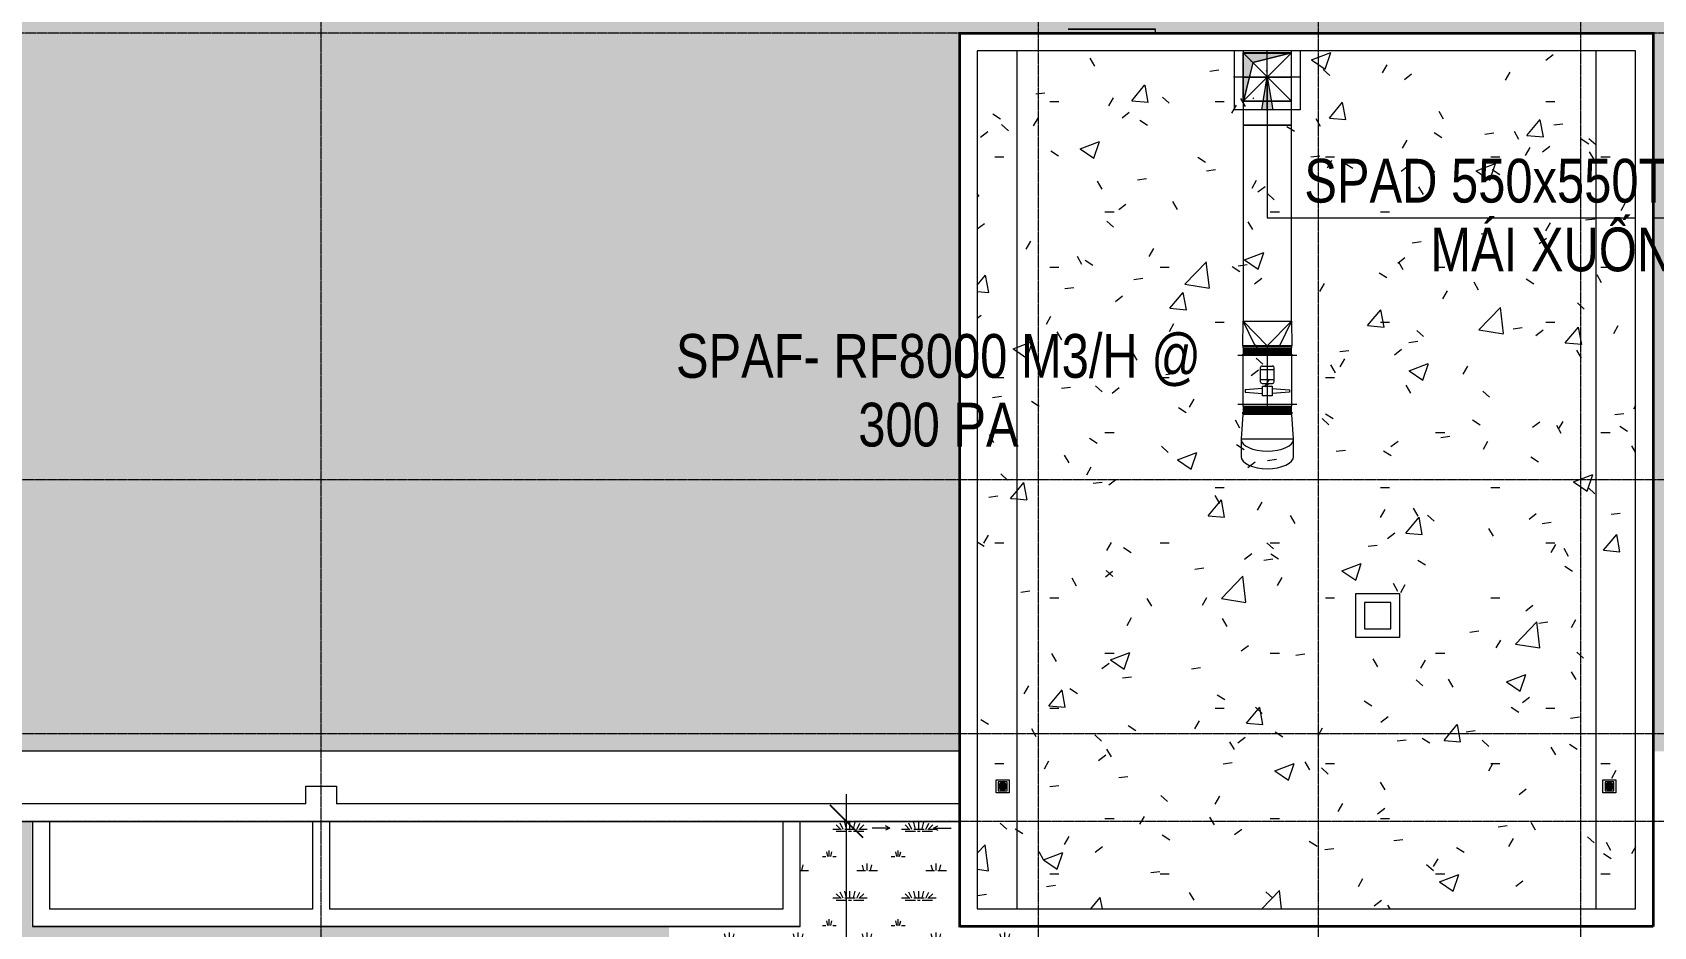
# Model space of a CAD drawing. Header units: millimetres. Extents: x 5117 to 246734, y -48177 to 129208.
# Drawn here: x 65853 to 84383, y 23335 to 33547 of the extents above; entities that cross this region are included whole.
import ezdxf

# ---------------------------------------------------------------- set-up
doc = ezdxf.new("R2010")
doc.units = ezdxf.units.MM
for name, pattern in [('Grid Line', [22.225, 12.7, -3.175, 3.175, -3.175]), ('IMPORT-CENTER', [2000, 1250, -250, 250, -250]), ('IMPORT-CENTER _3_', [10.16, 6.35, -1.27, 1.27, -1.27])]:
    doc.linetypes.add(name, pattern=pattern)
for name, color, linetype, lineweight in [('0-1', 7, 'Continuous', 5), ('A-ANNO-DIMS', 211, 'Continuous', 9), ('A-ANNO-DIMS-310', 211, 'Continuous', 9), ('A-CLNG-PATT', 13, 'Continuous', 9), ('A-DETL-WIDE', 214, 'Continuous', 35), ('A-FLOR', 192, 'Continuous', 9), ('A-FLOR-1', 7, 'Continuous', 9), ('A-FLOR-PATT', 8, 'Continuous', 9), ('A-FLOR-PATT-2', 9, 'Continuous', 9), ('A-GLAZ', 151, 'Continuous', 9), ('A-WALL', 113, 'Continuous', 9), ('G-IMPT', 8, 'Continuous', 9), ('G-IMPT-1', 8, 'IMPORT-CENTER _3_', 9), ('G-IMPT-3', 7, 'Continuous', 9), ('G-IMPT-4', 8, 'IMPORT-CENTER', 9), ('I-WALL', 2, 'Continuous', 9), ('M-EQPM', 50, 'Continuous', 9), ('S-BEAM-1', 7, 'Continuous', 9), ('S-COLS-1', 7, 'Continuous', 9), ('S-GRID-1', 1, 'Grid Line', 9)]:
    doc.layers.add(name, color=color, linetype=linetype, lineweight=lineweight)
doc.styles.add('Arial', font='arial_0.ttf', dxfattribs={"width": 0.8, "height": 500})
doc.styles.add('Arial_9', font='arial_0.ttf', dxfattribs={"width": 0.9, "height": 930})
doc.dimstyles.new('1_Dim_chi_tiet_khu_đất_2', dxfattribs={"dimscale": 304.8, "dimtxt": 948.841242, "dimasz": 1.220472, "dimexe": 1.01706, "dimexo": 0.0625, "dimgap": 0.101706, "dimtad": 1, "dimdec": 0, "dimrnd": 5, "dimzin": 0, "dimdsep": 46, "dimtxsty": 'Arial_9', "dimblk1": 'OBLIQUE', "dimblk2": 'OBLIQUE', "dimsah": 1, "dimcen": 0.09, "dimdle": 1.01706, "dimazin": 0, "dimtfac": 1, "dimtdec": 4, "dimtix": 1, "dimtmove": 0, "dimatfit": 3, "dimfxl": 3.051181, "dimfxlon": 1, "dimtvp": 1, "dimtolj": 1, "dimtzin": 0, "dimarcsym": 2})
pattern_1 = [(0, (0, 0), (2519.68, 629.92), [103.937, -1785.823, 103.937, -1785.823, -10078.72]), (0, (0, 0), (2519.68, 629.92), [-3779.52, 103.937, -3675.583, 103.937, -1785.823, -4409.44]), (0, (0, 0), (2519.68, 629.92), [-9448.8, 103.937, -1155.903, 103.937, -3045.663]), (120, (944.9, 314.96), (-1805.3667, 1867.147), [103.937, -1785.823, 103.937, -11864.543]), (120, (944.9, 314.96), (-1805.3667, 1867.147), [-1993.697, -1785.823, 103.937, -3675.583, -6299.2]), (120, (944.9, 314.96), (-1805.3667, 1867.147), [-7559.04, 103.937, -1785.823, 103.937, -4305.503]), (120, (944.9, 314.96), (-1805.3667, 1867.147), [-9552.737, -1155.903, 103.937, -3045.663]), (240, (1259.84, 1574.8), (-714.3133, -2497.067), [103.937, -1785.823, 103.937, -11864.543]), (240, (1259.84, 1574.8), (-714.3133, -2497.067), [-1993.697, -1785.823, 103.937, -3675.583, -6299.2]), (240, (1259.84, 1574.8), (-714.3133, -2497.067), [-7559.04, 103.937, -1785.823, 103.937, -4305.503]), (240, (1259.84, 1574.8), (-714.3133, -2497.067), [-9552.737, -1155.903, 103.937, -3045.663])]
pattern_2 = [(50, (0, 0), (2259.083, -197.644), [236.22, -2598.42]), (355, (0, 0), (-437.01, 2369.104), [188.976, -2078.736]), (100.451, (188.3, -16.5), (1822.088, 2171.446), [200.756, -2208.317]), (46.184, (0, 630), (3361.38, -521.33), [354.33, -3897.63]), (96.636, (280, 586.5), (2943.79, 3068.1), [301.134, -3312.475]), (351.184, (0, 630), (2943.82, 3068.07), [283.464, -3118.104]), (21, (315, 472.4), (1880.018, -1268.089), [236.22, -2598.42]), (326, (315, 472.4), (766.346, 2283.932), [188.976, -2078.736]), (71.451, (471.6, 366.8), (2646.372, 1015.824), [200.756, -2208.317]), (37.5, (0, 0), (38.299, 1048.482), [103.937, -1949.602, 103.937, -2006.295, -2086.61]), (37.5, (0, 0), (38.299, 1048.482), [-4163.77, 103.937, -1982.673]), (7.5, (0, 0), (828.564, 1242.239), [103.937, -1099.21, 103.937, -1902.358, -795.274]), (7.5, (0, 0), (828.564, 1242.239), [-3209.442, 103.937, -691.337]), (327.5, (-702.4, 0), (1681.327, -71.0387), [103.937, -683.463, 103.937, -2352.751, -3259.836]), (327.5, (-702.4, 0), (1681.327, -71.0387), [-3244.088, 103.937, -3155.9]), (317.5, (-1017.3, 0), (1836.803, 315.291), [103.937, -919.683, 103.937, -1527.556, -2314.956]), (317.5, (-1017.3, 0), (1836.803, 315.291), [-2655.113, 103.937, -2211.02])]
pattern_3 = [(0, (236.2, 15.75), (787.4, 787.4), [118.11, -23.622, 31.496, -23.622, -590.55]), (0, (236.2, 15.75), (787.4, 787.4), [-196.85, 118.11, -472.44]), (0, (196.85, 39.4), (787.4, 787.4), [78.74, -59.055, 118.11, -59.055, -472.44]), (0, (196.85, 39.4), (787.4, 787.4), [-314.96, 78.74, -393.7]), (0, (472.44, 354.3), (787.4, 787.4), [98.425, -39.37, 98.425, -551.18]), (0, (78.74, 511.8), (787.4, 787.4), [39.37, -78.74, 39.37, -629.92]), (90, (157.5, 511.8), (-787.4, 787.4), [70.866, -716.534]), (90, (393.7, 39.4), (-787.4, 787.4), [78.74, -708.66]), (90, (590.55, 354.3), (-787.4, 787.4), [78.74, -708.66]), (45, (496.06, 31.5), (0, 787.4), [78.74, -1034.812]), (135, (291.34, 31.5), (-787.4, 6e-14), [78.74, -1034.812]), (63.435, (472.44, 35.43), (-0.0007, 787.4), [78.74, -1681.94]), (75.964, (433.07, 39.37), (-0.00383, 787.3999), [78.74, -3167.793]), (75.964, (629.92, 354.33), (-0.00383, 787.3999), [62.992, -3183.541]), (75.964, (173.23, 511.81), (-0.00383, 787.3999), [55.118, -3191.415]), (104.036, (354.33, 39.37), (0.00383, 787.3999), [78.74, -3167.793]), (104.036, (551.18, 354.33), (0.00383, 787.3999), [62.992, -3183.541]), (104.036, (141.73, 511.81), (0.00383, 787.3999), [55.118, -3191.415]), (116.565, (314.96, 35.43), (0.0007, 787.4), [78.74, -1681.939])]

# ---------------------------------------------------------------- blocks, each defined once
blk = doc.blocks.new('NCV_TKTC_KET CAU_rvt-1-TKCS_MB TỔNG THỂ MÁI')
at = {"layer": 'A-FLOR-1'}
for p, q in [((76453, 25337), (44003, 25337)), ((44803, 24537), (76453, 24537)), ((61128, 24537), (65853, 24537)), ((65853, 24537), (65853, 23337)), ((74628, 23337), (74628, 24537)), ((74628, 24537), (76453, 24537)), ((65853, 23337), (74628, 23337))]:
    blk.add_line(p, q, dxfattribs=at)
at = {"layer": 'S-BEAM-1'}
for p, q in [((68978, 24737), (61128, 24737)), ((76453, 24737), (69328, 24737)), ((61128, 24537), (68978, 24537)), ((65853, 24537), (65853, 23535)), ((66053, 23535), (66053, 24537)), ((69253, 24535), (69053, 24535)), ((69053, 24535), (69053, 23535)), ((69253, 23535), (69253, 24535)), ((69328, 24537), (76453, 24537)), ((74428, 24537), (74428, 23535)), ((74628, 23335), (74628, 24537)), ((65853, 23535), (65853, 23335)), ((69053, 23535), (66053, 23535)), ((74428, 23535), (69253, 23535)), ((65853, 23335), (69053, 23335)), ((69053, 23335), (69253, 23335)), ((69253, 23335), (74428, 23335)), ((74428, 23335), (74628, 23335))]:
    blk.add_line(p, q, dxfattribs=at)
at = {"layer": 'S-COLS-1'}
for p, q in [((68978, 24937), (69328, 24937)), ((68978, 24737), (68978, 24937)), ((69328, 24937), (69328, 24737)), ((69328, 24537), (68978, 24537)), ((68978, 24537), (68978, 24537)), ((69328, 24537), (69328, 24537))]:
    blk.add_line(p, q, dxfattribs=at)
blk = doc.blocks.new('1_FAMILY RVT - W01-WxH 1400x1400xmm-389822-TKCS_MB TỔNG THỂ MÁI')
at = {"layer": 'A-GLAZ'}
for q in [(299.2, 197.79), (299.2, 146.99), (451.6, 172.39)]:
    blk.add_line((248.4, 172.39), q, dxfattribs=at)
blk = doc.blocks.new('THU NUOC - THU NUOC-1275255-TKCS_MB TỔNG THỂ MÁI')
at = {"layer": 'M-EQPM'}
for p, q in [((-66, -71), (-66, 79)), ((-66, 79), (84, 79)), ((59, 54), (-41, 54)), ((-41, 54), (-41, -46)), ((-23, 20), (41, 20)), ((41, 14), (-23, 14)), ((-23, 7), (1, 7)), ((1, 1), (-23, 1)), ((-11, 32), (28, 32)), ((28, 26), (-11, 26)), ((-1, 44), (19, 44)), ((19, 38), (-1, 38)), ((1, 7), (1, 1)), ((17, 1), (17, 7)), ((17, 7), (41, 7)), ((41, 1), (17, 1)), ((59, -46), (59, 54)), ((84, 79), (84, -71)), ((84, -71), (-66, -71)), ((-41, -46), (59, -46)), ((-23, -5), (41, -5)), ((41, -11), (-23, -11)), ((-11, -17), (28, -17)), ((28, -23), (-11, -23)), ((-1, -30), (19, -30)), ((19, -36), (-1, -36))]:
    blk.add_line(p, q, dxfattribs=at)
for centre, radius, start, end in [((9, 4), 45, 0, 180), ((9, 4), 45, 360, 180), ((9, 4), 45, 180, 0), ((9, 4), 45, 180, 360), ((-23, 17), 3, 90, 270), ((-23, 4), 3, 90, 270), ((-11, 29), 3, 90, 270), ((-1, 41), 3, 90, 270), ((19, 41), 3, 270, 90), ((28, 29), 3, 270, 90), ((41, 17), 3, 270, 90), ((41, 4), 3, 270, 90), ((-23, -8), 3, 90, 270), ((-11, -20), 3, 90, 270), ((-1, -33), 3, 90, 270), ((19, -33), 3, 270, 90), ((28, -20), 3, 270, 90), ((41, -8), 3, 270, 90)]:
    blk.add_arc(centre, radius, start, end, dxfattribs=at)
blk = doc.blocks.new('TKTC_XREF_260130_MB TUM MAI - TKTC_XREF_260130_MB TUM MAI_dwg_$H550x550-4167683-TKCS_MB TỔNG THỂ MÁI')
at = {"layer": 'G-IMPT'}
blk.add_hatch(color=256, dxfattribs=at).paths.add_polyline_path([(-275, -273), (-275, -273), (-273, 275), (275, 275), (-165, 165), (-274, -273)])
for p, q in [((275, 275), (-275, 275)), ((-275, -273), (-273, 275)), ((-273, 275), (275, 275)), ((275, 275), (-165, 165)), ((-165, 165), (-274, -273)), ((-275, -273), (-275, -273)), ((-274, -273), (-275, -273))]:
    blk.add_line(p, q, dxfattribs=at)
at = {"layer": 'G-IMPT-1'}
for p, q in [((0, -273), (0, 277)), ((-275, 0), (275, 0))]:
    blk.add_line(p, q, dxfattribs=at)
blk = doc.blocks.new('TKTC_XREF_260130_MB TUM MAI - TKTC_XREF_260130_MB TUM MAI_dwg_A$Ced4233ca-4167688-TKCS_MB TỔNG THỂ MÁI')
blk.add_blockref('TKTC_XREF_260130_MB TUM MAI - TKTC_XREF_260130_MB TUM MAI_dwg_$H550x550-4167683-TKCS_MB TỔNG THỂ MÁI', (-47285, 15803))
blk = doc.blocks.new('TKTC_XREF_260130_MB TUM MAI - TKTC_XREF_260130_MB TUM MAI_dwg-4167669-TKCS_MB TỔNG THỂ MÁI')
at = {"layer": 'G-IMPT', "flags": 128}
blk.add_lwpolyline([(-158349, -836633), (-153699, -836633), (-153699, -837832), (-150224, -837832), (-150224, -836632), (-145499, -836632), (-145499, -837832), (-142024, -837832), (-142024, -836632), (-137299, -836632), (-137299, -837832), (-128524, -837832), (-128524, -836633), (-126699, -836633)], dxfattribs=at)
blk.add_blockref('TKTC_XREF_260130_MB TUM MAI - TKTC_XREF_260130_MB TUM MAI_dwg_A$Ced4233ca-4167688-TKCS_MB TỔNG THỂ MÁI', (-75899, -843934))
blk = doc.blocks.new('TKTC_XREF_260130_MB TUM MAI - TKTC_XREF_251221_MB TUM MAI-2041484-TKCS_MB TỔNG THỂ MÁI')
blk.add_blockref('TKTC_XREF_260130_MB TUM MAI - TKTC_XREF_260130_MB TUM MAI_dwg-4167669-TKCS_MB TỔNG THỂ MÁI', (169499, 843934))
blk = doc.blocks.new('1_FAMILY RVT - W01-WxH 1400x1400xmm-411185-TKCS_MB TỔNG THỂ MÁI')
at = {"layer": 'A-GLAZ'}
for q in [(299.2, -146.99), (299.2, -197.79), (451.6, -172.39)]:
    blk.add_line((248.4, -172.39), q, dxfattribs=at)
blk = doc.blocks.new('TKTC_QUAT HUT KHOI_260130 - TKTC_QUAT HUT KHOI_260130_dwg-4168555-TKCS_MB TỔNG THỂ MÁI')
at = {"layer": 'G-IMPT', "flags": 128}
for points in [[(78690, 33550), (78690, 33589), (77690, 33589), (78690, 33589)], [(65852, 24541), (65852, 23341), (74627, 23341), (74627, 24540), (76452, 24540)]]:
    blk.add_lwpolyline(points, dxfattribs=at)
blk = doc.blocks.new('TKTC_QUAT HUT KHOI_260130 - TKTC_QUAT HUT KHOI_260130-2046036-TKCS_MB TỔNG THỂ MÁI')
blk.add_blockref('TKTC_QUAT HUT KHOI_260130 - TKTC_QUAT HUT KHOI_260130_dwg-4168555-TKCS_MB TỔNG THỂ MÁI', (-33652, -17239))
blk = doc.blocks.new('TKTC_BON NUOC MAI_260130 - TKTC_BON NUOC MAI_260130_dwg-3426650-TKCS_MB TỔNG THỂ MÁI')
at = {"layer": 'G-IMPT', "flags": 128}
blk.add_lwpolyline([(-137299, -836634), (-137299, -837832), (-128524, -837832), (-128524, -836634)], dxfattribs=at)
blk = doc.blocks.new('TKTC_BON NUOC MAI_260130 - TKTC_BON NUOC MAI_260130-2047084-TKCS_MB TỔNG THỂ MÁI')
blk.add_blockref('TKTC_BON NUOC MAI_260130 - TKTC_BON NUOC MAI_260130_dwg-3426650-TKCS_MB TỔNG THỂ MÁI', (169499, 843934))
blk = doc.blocks.new('TKTC_QUAT HUT KHOI MAI_251221 - TKTC_QUAT HUT KHOI MAI_260130_dwg_$H550x550-3978452-TKCS_MB TỔNG THỂ MÁI')
at = {"layer": 'G-IMPT'}
blk.add_hatch(color=256, dxfattribs=at).paths.add_polyline_path([(-275, -275), (-275, 275), (275, 275), (-165, 165)])
for p, q in [((-275, -275), (-275, 275)), ((-275, 275), (275, 275)), ((275, 275), (-165, 165)), ((-165, 165), (-275, -275))]:
    blk.add_line(p, q, dxfattribs=at)
at = {"layer": 'G-IMPT', "flags": 128}
blk.add_lwpolyline([(-275, -275), (275, -275), (275, 275), (-275, 275)], close=True, dxfattribs=at)
at = {"layer": 'G-IMPT-4'}
for p, q in [((0, -385), (0, 298)), ((-385, 0), (385, 0))]:
    blk.add_line(p, q, dxfattribs=at)
blk = doc.blocks.new('TKTC_QUAT HUT KHOI MAI_251221 - TKTC_QUAT HUT KHOI MAI_260130_dwg_A$C93a11253-flat-1-3978453-TKCS_MB TỔNG THỂ MÁI')
at = {"layer": 'G-IMPT'}
for p, q in [((0, -694), (0, 706)), ((-600, 506), (600, 506)), ((500, 637), (-500, 637)), ((500, 612), (-500, 612)), ((500, 587), (-500, 587)), ((500, 562), (-500, 562)), ((-500, 506), (-500, -494)), ((500, -494), (500, 506)), ((-142, 37), (-142, -244)), ((-142, 0), (142, 0)), ((105, 75), (-105, 75)), ((-16, 104), (-16, 75)), ((16, 104), (16, 75)), ((142, 37), (142, -244)), ((-142, -206), (142, -206)), ((105, -281), (-105, -281)), ((-600, -494), (600, -494)), ((500, -551), (-500, -551)), ((500, -576), (-500, -576)), ((500, -601), (-500, -601)), ((500, -626), (-500, -626))]:
    blk.add_line(p, q, dxfattribs=at)
at = {"layer": 'G-IMPT', "flags": 128}
for points in [[(-500, 662), (-500, 693), (500, 693), (500, 662)], [(-500, 537), (-500, 506), (500, 506), (500, 537)], [(-100, 328), (100, 328), (100, 128), (-100, 128)], [(-500, -526), (-500, -494), (500, -494), (500, -526)], [(-500, -651), (-500, -682), (500, -682), (500, -651)]]:
    blk.add_lwpolyline(points, close=True, dxfattribs=at)
for points in [[(-100, 178), (-450, 203), (-450, 253), (-100, 278)], [(100, 178), (450, 203), (450, 253), (100, 278)]]:
    blk.add_lwpolyline(points, dxfattribs=at)
at = {"layer": 'G-IMPT'}
for centre, start, end in [((-105, 37), 90, 180), ((105, 37), 360, 90), ((-105, -244), 180, 270), ((105, -244), 270, 0)]:
    blk.add_arc(centre, 37.5, start, end, dxfattribs=at)
blk = doc.blocks.new('TKTC_QUAT HUT KHOI MAI_251221 - TKTC_QUAT HUT KHOI MAI_260130_dwg-3978451-TKCS_MB TỔNG THỂ MÁI')
at = {"layer": 'G-IMPT'}
blk.add_hatch(color=256, dxfattribs=at).paths.add_polyline_path([(79989, -77335), (80051, -76960), (80114, -77335)])
for p, q in [((79989, -77335), (80051, -76960)), ((80051, -76960), (80114, -77335)), ((80114, -77335), (79989, -77335)), ((84471, -78568), (85113, -78568)), ((80351, -81294), (80351, -81094))]:
    blk.add_line(p, q, dxfattribs=at)
at = {"layer": 'G-IMPT', "flags": 128}
for points in [[(79776, -77510), (79776, -79750), (80326, -79750), (80326, -77510), (80326, -76685), (79776, -76685), (79776, -77510), (80326, -77510)], [(79776, -79750), (80326, -79750), (80331, -80030), (79771, -80030)]]:
    blk.add_lwpolyline(points, close=True, dxfattribs=at)
for points in [[(80051, -76960), (80051, -78568), (84261, -78568)], [(79751, -81094), (80351, -81094), (80331, -80814), (79771, -80814), (79751, -81094), (79751, -81294)]]:
    blk.add_lwpolyline(points, dxfattribs=at)
at = {"layer": 'G-IMPT'}
for centre in [(80051, -81094), (80051, -81294)]:
    blk.add_ellipse(centre, major_axis=(300, 0), ratio=0.4696, start_param=3.141593, end_param=6.283185, dxfattribs=at)
at = {"layer": 'M-EQPM', "flags": 128}
for points in [[(80326, -76685), (79776, -77235), (80326, -77235), (79776, -76685)], [(79911, -80030), (79776, -79750), (80051, -80030), (80326, -79750), (80191, -80030)]]:
    blk.add_lwpolyline(points, dxfattribs=at)
blk.add_blockref('TKTC_QUAT HUT KHOI MAI_251221 - TKTC_QUAT HUT KHOI MAI_260130_dwg_$H550x550-3978452-TKCS_MB TỔNG THỂ MÁI', (80051, -76960))
at = {"xscale": 0.5599999999999999, "yscale": 0.5599999999999999, "zscale": 0.5599999999999999, "rotation": 179.9999757462156}
blk.add_blockref('TKTC_QUAT HUT KHOI MAI_251221 - TKTC_QUAT HUT KHOI MAI_260130_dwg_A$C93a11253-flat-1-3978453-TKCS_MB TỔNG THỂ MÁI', (80051, -80419), dxfattribs=at)
at = {"layer": 'G-IMPT-3', "char_height": 500, "line_spacing_factor": 0.941778, "style": 'Arial'}
for s, insert, width, attachment_point in [('SPAD 550x550T\\fArial|b0|i0|c254|p34|;\\W.8;Ừ MÁI XUỐNG', (85113, -77895), 4933.93, 3), ('SPAF- RF8000 M3/H @ 300 PA', (76292, -79896), 6390.85, 2)]:
    blk.add_mtext(s, dxfattribs=dict(at, insert=insert, width=width, attachment_point=attachment_point))
blk = doc.blocks.new('TKTC_QUAT HUT KHOI MAI_251221 - TKTC_QUAT HUT KHOI MAI_251221-2049032-TKCS_MB TỔNG THỂ MÁI')
blk.add_blockref('TKTC_QUAT HUT KHOI MAI_251221 - TKTC_QUAT HUT KHOI MAI_260130_dwg-3978451-TKCS_MB TỔNG THỂ MÁI', (-79776, 76685))
blk = doc.blocks.new('DIMBLOCK51-TKCS_MB TỔNG THỂ MÁI')
at = {"layer": 'A-ANNO-DIMS-310'}
for p, q in [((75157, 7578), (75157, 24847)), ((74227, 24537), (75467, 24537)), ((75157, 24537), (74227, 24537)), ((74227, 7888), (75467, 7888)), ((75157, 7888), (74227, 7888))]:
    blk.add_line(p, q, dxfattribs=at)
at = {"layer": 'A-ANNO-DIMS-310', "lineweight": 25}
for p, q in [((75157, 24537), (74971, 24723)), ((75157, 24537), (75343, 24351)), ((75157, 7888), (74971, 8074)), ((75157, 7888), (75343, 7702))]:
    blk.add_line(p, q, dxfattribs=at)
at = {"layer": 'A-ANNO-DIMS-310', "color": 0, "insert": (73918, 14607), "char_height": 930, "width": 3853.76, "attachment_point": 1, "rotation": 90, "line_spacing_factor": 0.941778, "style": 'Arial_9'}
blk.add_mtext('16650', dxfattribs=at)
blk = doc.blocks.new('_Oblique')
at = {"color": 0, "linetype": 'ByBlock', "lineweight": -2}
blk.add_line((-0.5, -0.5), (0.5, 0.5), dxfattribs=at)

msp = doc.modelspace()

# ---------------------------------------------------------------- hatches: boundary and pattern name
at = {"layer": 'A-CLNG-PATT'}
h = msp.add_hatch(dxfattribs=at)
h.set_pattern_fill('FP_8', color=256, style=0, pattern_type=2)
h.set_pattern_definition([(37.5, (0, 0), (-25.1975, 770.728), [10.394, -597.605, 10.394, -669.605, -649.999]), (37.5, (0, 0), (-25.1975, 770.728), [-1287.997, 10.394, -639.605]), (7.5, (0, 0), (707.909, 1128.856), [10.394, -317.606, 10.394, -537.605, -210]), (7.5, (0, 0), (707.909, 1128.856), [-875.998, 10.394, -199.606]), (327.5, (-492, 0), (1245.6545, 2.264), [10.394, -189.606, 10.394, -709.605, -939.998]), (327.5, (-492, 0), (1245.6545, 2.264), [-919.998, 10.394, -929.604]), (317.5, (-492, 0), (1202.449, 351.07), [10.394, -89.606, 10.394, -461.605, -539.999]), (317.5, (-492, 0), (1202.449, 351.07), [-571.999, 10.394, -529.605])])
h.paths.add_polyline_path([(79692.5, 32763.8), (80242.5, 32763.8), (80242.5, 33313.8), (79692.5, 33313.8), (79692.5, 33310.1)])
at = {"layer": 'A-FLOR-PATT'}
h = msp.add_hatch(dxfattribs=at)
h.set_pattern_fill('FP_14', color=256, style=0, pattern_type=2)
h.set_pattern_definition(pattern_3)
h.paths.add_polyline_path([(61127.6, 20988.2), (73127.6, 20988.2), (73127.6, 23335.3), (65842.6, 23337.4), (65842.6, 24536.9), (61127.6, 24535.3), (61127.6, 23335.3), (57652.6, 23337.4), (57650.9, 24536.9), (52952.6, 24535.3), (52952.6, 23335.3), (49452.6, 23337.4), (49452.6, 24536.9), (44802.6, 24536.9), (44802.6, 20988.2), (60927.6, 20988.2)])
h = msp.add_hatch(dxfattribs=at)
h.set_pattern_fill('FP_14', color=256, style=0, pattern_type=2)
h.set_pattern_definition(pattern_3)
h.paths.add_polyline_path([(73227.6, 20988.2), (77452.6, 20988.2), (77452.6, 23236.9), (77102.6, 23236.9), (77102.6, 23327.4), (76442.6, 23327.4), (76442.6, 23337.4), (76452.6, 23337.4), (76452.6, 24536.9), (74627.6, 24536.9), (74626.3, 23335.3), (73227.6, 23335.3)])
at = {"layer": 'A-FLOR-PATT-2'}
h = msp.add_hatch(dxfattribs=at)
h.set_pattern_fill('FP_1', color=256, style=0, pattern_type=2)
h.set_pattern_definition(pattern_1)
h.paths.add_polyline_path([(116902.6, 18036.9), (126450.6, 18036.9), (126450.6, 33076.9), (119902.6, 33076.9), (119902.6, 37786.9), (126450.6, 37786.9), (126450.6, 77435.3), (119062.6, 77435.3), (119062.6, 70736.9), (114152.6, 70736.9), (114152.6, 77435.3), (106750.6, 77435.3), (106750.6, 70561.9), (108250.6, 70561.9), (108250.6, 54161.9), (112852.7, 54161.9), (112852.7, 53461.9), (112952.6, 53461.9), (112952.6, 52471.9), (116462.6, 52471.9), (116462.6, 44727), (112852.6, 44727), (112852.6, 43735.3), (48052.7, 43735.3), (48052.7, 44727), (44442.6, 44727), (44442.6, 52471.9), (47952.6, 52471.9), (47952.6, 53461.9), (48052.7, 53461.9), (48052.7, 54161.9), (52652.6, 54161.9), (52652.6, 70561.9), (54152.6, 70561.9), (54152.6, 77436.9), (46762.4, 77436.9), (46762.4, 70736.9), (41852.6, 70736.9), (41852.6, 77435.3), (34450.6, 77435.3), (34450.6, 37786.9), (41002.6, 37786.9), (41002.6, 37796.9), (41012.6, 37796.9), (41012.6, 33076.9), (41002.6, 33076.9), (41002.6, 33086.9), (34450.6, 33086.9), (34450.6, 18037.4), (44002.6, 18037.4), (44002.6, 25337.4), (76452.6, 25337.4), (76452.6, 33536.9), (76442.6, 33537.2), (76442.6, 33546.9), (84387.6, 33546.9), (84387.6, 25337.4), (116902.6, 25337.4), (116902.6, 18342.4)])
h.paths.add_polyline_path([(116252.6, 52961.9), (115852.6, 52961.9), (115852.6, 53461.9), (116352.6, 53461.9), (116352.6, 52961.9), (116252.6, 52961.9)])
h.paths.add_polyline_path([(44652.5, 52961.9), (44552.5, 52961.9), (44552.5, 53461.9), (45052.6, 53461.9), (45052.6, 52961.9), (44652.6, 52961.9)])
h.paths.add_polyline_path([(116252.6, 53061.9), (116252.6, 53061.9), (116252.6, 53361.9)])
h.paths.add_polyline_path([(44652.5, 53061.9), (44652.6, 53062), (44652.5, 53361.3)])
h = msp.add_hatch(dxfattribs=at)
h.set_pattern_fill('FP_2', color=256, style=0, pattern_type=2)
h.set_pattern_definition(pattern_2)
h.paths.add_polyline_path([(116902.6, 18036.9), (126450.6, 18036.9), (126450.6, 33076.9), (119902.6, 33076.9), (119902.6, 37786.9), (126450.6, 37786.9), (126450.6, 77435.3), (119062.6, 77435.3), (119062.6, 70736.9), (114152.6, 70736.9), (114152.6, 77435.3), (106750.6, 77435.3), (106750.6, 70561.9), (108250.6, 70561.9), (108250.6, 54161.9), (112852.7, 54161.9), (112852.7, 53461.9), (112952.6, 53461.9), (112952.6, 52471.9), (116462.6, 52471.9), (116462.6, 44727), (112852.6, 44727), (112852.6, 43735.3), (48052.7, 43735.3), (48052.7, 44727), (44442.6, 44727), (44442.6, 52471.9), (47952.6, 52471.9), (47952.6, 53461.9), (48052.7, 53461.9), (48052.7, 54161.9), (52652.6, 54161.9), (52652.6, 70561.9), (54152.6, 70561.9), (54152.6, 77436.9), (46762.4, 77436.9), (46762.4, 70736.9), (41852.6, 70736.9), (41852.6, 77435.3), (34450.6, 77435.3), (34450.6, 37786.9), (41002.6, 37786.9), (41002.6, 37796.9), (41012.6, 37796.9), (41012.6, 33076.9), (41002.6, 33076.9), (41002.6, 33086.9), (34450.6, 33086.9), (34450.6, 18037.4), (44002.6, 18037.4), (44002.6, 25337.4), (76452.6, 25337.4), (76452.6, 33536.9), (76442.6, 33537.2), (76442.6, 33546.9), (84387.6, 33546.9), (84387.6, 25337.4), (116902.6, 25337.4), (116902.6, 18342.4)])
h.paths.add_polyline_path([(116252.6, 52961.9), (115852.6, 52961.9), (115852.6, 53461.9), (116352.6, 53461.9), (116352.6, 52961.9), (116252.6, 52961.9)])
h.paths.add_polyline_path([(44652.5, 52961.9), (44552.5, 52961.9), (44552.5, 53461.9), (45052.6, 53461.9), (45052.6, 52961.9), (44652.6, 52961.9)])
h.paths.add_polyline_path([(116252.6, 53061.9), (116252.6, 53061.9), (116252.6, 53361.9)])
h.paths.add_polyline_path([(44652.5, 53061.9), (44652.6, 53062), (44652.5, 53361.3)])
h = msp.add_hatch(dxfattribs=at)
h.set_pattern_fill('FP_1', color=256, style=0, pattern_type=2)
h.set_pattern_definition(pattern_1)
h.paths.add_polyline_path([(77102.6, 23537.4), (77102.6, 33336.9), (76652.6, 33336.9), (76652.6, 23537.4)])
h.paths.add_polyline_path([(83727.6, 23537.4), (84177.6, 23537.4), (84177.6, 33336.9), (83727.6, 33336.9), (83727.6, 23885.7)])
h.paths.add_polyline_path([(76992.6, 24886.9), (76892.6, 24886.9), (76892.6, 24986.9), (76992.6, 24986.9), (76992.6, 24891.9)])
h.paths.add_polyline_path([(83827.6, 24886.9), (83827.6, 24986.9), (83927.6, 24986.9), (83927.6, 24886.9), (83832.6, 24886.9)])
h.paths.add_polyline_path([(76942.6, 24891.9), (76965.1, 24898), (76965.3, 24909), (76965.3, 24912.3), (76965.1, 24916.7), (76955.3, 24915.3), (76919.8, 24916.8), (76917.7, 24914.4), (76919.8, 24912.3), (76921.3, 24909.3), (76921.3, 24897.5), (76932.8, 24893.2)])
h.paths.add_polyline_path([(76942.6, 24891.9), (76932.8, 24896.9), (76945.6, 24893.5)])
h.paths.add_polyline_path([(83877.6, 24891.9), (83900.1, 24898), (83900.3, 24909), (83900.3, 24912.3), (83900.1, 24916.7), (83890.3, 24915.3), (83854.8, 24916.8), (83852.7, 24914.4), (83854.8, 24912.3), (83856.3, 24909.3), (83856.3, 24897.5), (83867.8, 24893.2)])
h.paths.add_polyline_path([(83877.6, 24891.9), (83867.8, 24896.9), (83880.6, 24893.5)])
h.paths.add_polyline_path([(83857.8, 24909.3), (83864.9, 24900.7), (83855.1, 24898), (83856.3, 24903.1)])
h.paths.add_polyline_path([(83897.3, 24909.3), (83881.4, 24902.9), (83864.9, 24904.7), (83857.8, 24909.3), (83890.3, 24909.3)])
h.paths.add_polyline_path([(83900.1, 24898), (83892.1, 24902.9), (83897.3, 24909.3), (83898.9, 24902.9)])
h.paths.add_polyline_path([(76922.8, 24909.3), (76929.9, 24900.7), (76920.1, 24898), (76921.3, 24903.1)])
h.paths.add_polyline_path([(76962.3, 24909.3), (76946.4, 24902.9), (76929.9, 24904.7), (76922.8, 24909.3), (76955.3, 24909.3)])
h.paths.add_polyline_path([(76965.1, 24898), (76957.1, 24902.9), (76962.3, 24909.3), (76963.9, 24902.9)])
h.paths.add_polyline_path([(83877.6, 24981.9), (83887.4, 24977), (83874.5, 24980.4)])
h.paths.add_polyline_path([(83909.7, 24952.2), (83900.3, 24961.6), (83898.9, 24964.6), (83898.8, 24976.4), (83877.6, 24981.9), (83855.1, 24975.9), (83854.8, 24964.9), (83854.8, 24961.6), (83855.1, 24957.2), (83864.9, 24958.6), (83900.3, 24957.1), (83909.4, 24952.3)])
h.paths.add_polyline_path([(83916.5, 24914.4), (83912.3, 24923.2), (83921, 24925.3), (83912.3, 24935.2), (83912.8, 24938.8), (83921, 24948.6), (83913, 24952.2), (83909.4, 24952.2), (83842.9, 24954.9), (83842.4, 24950.5), (83834.1, 24948.6), (83842.9, 24938.2), (83842.3, 24934.6), (83834.1, 24925.3), (83842.2, 24921.7), (83845.7, 24921.7), (83912.3, 24918.9)])
h.paths.add_polyline_path([(76942.6, 24981.9), (76952.4, 24977), (76939.5, 24980.4)])
h.paths.add_polyline_path([(76974.7, 24952.2), (76965.3, 24961.6), (76963.9, 24964.6), (76963.8, 24976.4), (76942.6, 24981.9), (76920.1, 24975.9), (76919.8, 24964.9), (76919.8, 24961.6), (76920.1, 24957.2), (76929.9, 24958.6), (76965.3, 24957.1), (76974.4, 24952.3)])
h.paths.add_polyline_path([(76981.5, 24914.4), (76977.3, 24923.2), (76986, 24925.3), (76977.3, 24935.2), (76977.8, 24938.8), (76986, 24948.6), (76978, 24952.2), (76974.4, 24952.2), (76907.9, 24954.9), (76907.4, 24950.5), (76899.1, 24948.6), (76907.9, 24938.2), (76907.3, 24934.6), (76899.1, 24925.3), (76907.2, 24921.7), (76910.7, 24921.7), (76977.3, 24918.9)])
h.paths.add_polyline_path([(76986, 24925.3), (76976.8, 24927.7), (76977.7, 24933.7), (76981.5, 24929.8)])
h.paths.add_polyline_path([(83834.1, 24925.3), (83843.4, 24933.7), (83842.9, 24926.8), (83838.6, 24926)])
h.paths.add_polyline_path([(76899.1, 24925.3), (76908.4, 24933.7), (76907.9, 24926.8), (76903.6, 24926)])
h.paths.add_polyline_path([(83921, 24925.3), (83911.8, 24927.7), (83912.7, 24933.7), (83916.5, 24929.8)])
h.paths.add_polyline_path([(76920.1, 24927.7), (76910.5, 24927.7), (76910.7, 24933.7), (76934.6, 24933.7), (76934.6, 24939.7), (76910.5, 24939.7), (76910.7, 24946.2), (76974.7, 24946.2), (76974.4, 24939.7), (76950.6, 24939.7), (76950.6, 24933.7), (76974.7, 24933.7), (76974.4, 24927.7), (76930.9, 24927.7)])
h.paths.add_polyline_path([(83897.3, 24927.7), (83845.5, 24927.7), (83845.7, 24933.7), (83869.6, 24933.7), (83869.6, 24939.7), (83845.5, 24939.7), (83845.7, 24946.2), (83909.7, 24946.2), (83909.4, 24939.7), (83885.6, 24939.7), (83885.6, 24933.7), (83909.7, 24933.7), (83909.4, 24927.7), (83900.1, 24927.7)])
h.paths.add_polyline_path([(83843.4, 24938.8), (83838.6, 24947.8), (83843.4, 24946.2), (83843.4, 24939.7)])
h.paths.add_polyline_path([(76908.4, 24938.8), (76903.6, 24947.8), (76908.4, 24946.2), (76908.4, 24939.7)])
h.paths.add_polyline_path([(76976.8, 24938.8), (76977.3, 24947.1), (76986, 24948.6), (76977.3, 24939.3)])
h.paths.add_polyline_path([(83911.8, 24938.8), (83912.3, 24947.1), (83921, 24948.6), (83912.3, 24939.3)])
h.paths.add_polyline_path([(83897.3, 24964.6), (83857.8, 24964.6), (83867.8, 24971), (83890.9, 24968.8)])
h.paths.add_polyline_path([(83897.3, 24964.6), (83890.3, 24973.2), (83900.1, 24975.9), (83898.3, 24968.8)])
h.paths.add_polyline_path([(83857.8, 24964.6), (83857.8, 24975.2), (83863, 24971), (83861.2, 24968.8)])
h.paths.add_polyline_path([(76962.3, 24964.6), (76955.3, 24973.2), (76965.1, 24975.9), (76963.3, 24968.8)])
h.paths.add_polyline_path([(76930.9, 24964.6), (76922.8, 24964.6), (76932.8, 24971), (76955.9, 24968.8), (76962.3, 24964.6), (76932.8, 24964.6)])
h.paths.add_polyline_path([(76922.8, 24964.6), (76922.8, 24975.2), (76928, 24971), (76926.2, 24968.8)])
h = msp.add_hatch(dxfattribs=at)
h.set_pattern_fill('FP_7', color=256, style=0, pattern_type=2)
h.set_pattern_definition(pattern_2)
h.paths.add_polyline_path([(77102.6, 23537.4), (77102.6, 33336.9), (76652.6, 33336.9), (76652.6, 23537.4)])
h.paths.add_polyline_path([(83727.6, 23537.4), (84177.6, 23537.4), (84177.6, 33336.9), (83727.6, 33336.9), (83727.6, 23885.7)])
h.paths.add_polyline_path([(76992.6, 24886.9), (76892.6, 24886.9), (76892.6, 24986.9), (76992.6, 24986.9), (76992.6, 24891.9)])
h.paths.add_polyline_path([(83827.6, 24886.9), (83827.6, 24986.9), (83927.6, 24986.9), (83927.6, 24886.9), (83832.6, 24886.9)])
h.paths.add_polyline_path([(76942.6, 24891.9), (76965.1, 24898), (76965.3, 24909), (76965.3, 24912.3), (76965.1, 24916.7), (76955.3, 24915.3), (76919.8, 24916.8), (76917.7, 24914.4), (76919.8, 24912.3), (76921.3, 24909.3), (76921.3, 24897.5), (76932.8, 24893.2)])
h.paths.add_polyline_path([(76942.6, 24891.9), (76932.8, 24896.9), (76945.6, 24893.5)])
h.paths.add_polyline_path([(83877.6, 24891.9), (83900.1, 24898), (83900.3, 24909), (83900.3, 24912.3), (83900.1, 24916.7), (83890.3, 24915.3), (83854.8, 24916.8), (83852.7, 24914.4), (83854.8, 24912.3), (83856.3, 24909.3), (83856.3, 24897.5), (83867.8, 24893.2)])
h.paths.add_polyline_path([(83877.6, 24891.9), (83867.8, 24896.9), (83880.6, 24893.5)])
h.paths.add_polyline_path([(83857.8, 24909.3), (83864.9, 24900.7), (83855.1, 24898), (83856.3, 24903.1)])
h.paths.add_polyline_path([(83897.3, 24909.3), (83881.4, 24902.9), (83864.9, 24904.7), (83857.8, 24909.3), (83890.3, 24909.3)])
h.paths.add_polyline_path([(83900.1, 24898), (83892.1, 24902.9), (83897.3, 24909.3), (83898.9, 24902.9)])
h.paths.add_polyline_path([(76922.8, 24909.3), (76929.9, 24900.7), (76920.1, 24898), (76921.3, 24903.1)])
h.paths.add_polyline_path([(76962.3, 24909.3), (76946.4, 24902.9), (76929.9, 24904.7), (76922.8, 24909.3), (76955.3, 24909.3)])
h.paths.add_polyline_path([(76965.1, 24898), (76957.1, 24902.9), (76962.3, 24909.3), (76963.9, 24902.9)])
h.paths.add_polyline_path([(83877.6, 24981.9), (83887.4, 24977), (83874.5, 24980.4)])
h.paths.add_polyline_path([(83909.7, 24952.2), (83900.3, 24961.6), (83898.9, 24964.6), (83898.8, 24976.4), (83877.6, 24981.9), (83855.1, 24975.9), (83854.8, 24964.9), (83854.8, 24961.6), (83855.1, 24957.2), (83864.9, 24958.6), (83900.3, 24957.1), (83909.4, 24952.3)])
h.paths.add_polyline_path([(83916.5, 24914.4), (83912.3, 24923.2), (83921, 24925.3), (83912.3, 24935.2), (83912.8, 24938.8), (83921, 24948.6), (83913, 24952.2), (83909.4, 24952.2), (83842.9, 24954.9), (83842.4, 24950.5), (83834.1, 24948.6), (83842.9, 24938.2), (83842.3, 24934.6), (83834.1, 24925.3), (83842.2, 24921.7), (83845.7, 24921.7), (83912.3, 24918.9)])
h.paths.add_polyline_path([(76942.6, 24981.9), (76952.4, 24977), (76939.5, 24980.4)])
h.paths.add_polyline_path([(76974.7, 24952.2), (76965.3, 24961.6), (76963.9, 24964.6), (76963.8, 24976.4), (76942.6, 24981.9), (76920.1, 24975.9), (76919.8, 24964.9), (76919.8, 24961.6), (76920.1, 24957.2), (76929.9, 24958.6), (76965.3, 24957.1), (76974.4, 24952.3)])
h.paths.add_polyline_path([(76981.5, 24914.4), (76977.3, 24923.2), (76986, 24925.3), (76977.3, 24935.2), (76977.8, 24938.8), (76986, 24948.6), (76978, 24952.2), (76974.4, 24952.2), (76907.9, 24954.9), (76907.4, 24950.5), (76899.1, 24948.6), (76907.9, 24938.2), (76907.3, 24934.6), (76899.1, 24925.3), (76907.2, 24921.7), (76910.7, 24921.7), (76977.3, 24918.9)])
h.paths.add_polyline_path([(76986, 24925.3), (76976.8, 24927.7), (76977.7, 24933.7), (76981.5, 24929.8)])
h.paths.add_polyline_path([(83834.1, 24925.3), (83843.4, 24933.7), (83842.9, 24926.8), (83838.6, 24926)])
h.paths.add_polyline_path([(76899.1, 24925.3), (76908.4, 24933.7), (76907.9, 24926.8), (76903.6, 24926)])
h.paths.add_polyline_path([(83921, 24925.3), (83911.8, 24927.7), (83912.7, 24933.7), (83916.5, 24929.8)])
h.paths.add_polyline_path([(76920.1, 24927.7), (76910.5, 24927.7), (76910.7, 24933.7), (76934.6, 24933.7), (76934.6, 24939.7), (76910.5, 24939.7), (76910.7, 24946.2), (76974.7, 24946.2), (76974.4, 24939.7), (76950.6, 24939.7), (76950.6, 24933.7), (76974.7, 24933.7), (76974.4, 24927.7), (76930.9, 24927.7)])
h.paths.add_polyline_path([(83897.3, 24927.7), (83845.5, 24927.7), (83845.7, 24933.7), (83869.6, 24933.7), (83869.6, 24939.7), (83845.5, 24939.7), (83845.7, 24946.2), (83909.7, 24946.2), (83909.4, 24939.7), (83885.6, 24939.7), (83885.6, 24933.7), (83909.7, 24933.7), (83909.4, 24927.7), (83900.1, 24927.7)])
h.paths.add_polyline_path([(83843.4, 24938.8), (83838.6, 24947.8), (83843.4, 24946.2), (83843.4, 24939.7)])
h.paths.add_polyline_path([(76908.4, 24938.8), (76903.6, 24947.8), (76908.4, 24946.2), (76908.4, 24939.7)])
h.paths.add_polyline_path([(76976.8, 24938.8), (76977.3, 24947.1), (76986, 24948.6), (76977.3, 24939.3)])
h.paths.add_polyline_path([(83911.8, 24938.8), (83912.3, 24947.1), (83921, 24948.6), (83912.3, 24939.3)])
h.paths.add_polyline_path([(83897.3, 24964.6), (83857.8, 24964.6), (83867.8, 24971), (83890.9, 24968.8)])
h.paths.add_polyline_path([(83897.3, 24964.6), (83890.3, 24973.2), (83900.1, 24975.9), (83898.3, 24968.8)])
h.paths.add_polyline_path([(83857.8, 24964.6), (83857.8, 24975.2), (83863, 24971), (83861.2, 24968.8)])
h.paths.add_polyline_path([(76962.3, 24964.6), (76955.3, 24973.2), (76965.1, 24975.9), (76963.3, 24968.8)])
h.paths.add_polyline_path([(76930.9, 24964.6), (76922.8, 24964.6), (76932.8, 24971), (76955.9, 24968.8), (76962.3, 24964.6), (76932.8, 24964.6)])
h.paths.add_polyline_path([(76922.8, 24964.6), (76922.8, 24975.2), (76928, 24971), (76926.2, 24968.8)])
h = msp.add_hatch(dxfattribs=at)
h.set_pattern_fill('FP_1', color=256, style=0, pattern_type=2)
h.set_pattern_definition(pattern_1)
h.paths.add_polyline_path([(79202.5, 23537.4), (83727.6, 23537.4), (83727.6, 33336.9), (77102.6, 33336.9), (77102.6, 23537.4)])
h.paths.add_polyline_path([(80977.6, 26637.4), (80977.6, 27137.4), (81477.6, 27137.4), (81477.6, 26637.4), (81077.6, 26637.4)])
h.paths.add_polyline_path([(80242.5, 32763.8), (79692.5, 32763.8), (79692.5, 33313.8), (80242.5, 33313.8)])
h = msp.add_hatch(dxfattribs=at)
h.set_pattern_fill('FP_7', color=256, style=0, pattern_type=2)
h.set_pattern_definition(pattern_2)
h.paths.add_polyline_path([(79202.5, 23537.4), (83727.6, 23537.4), (83727.6, 33336.9), (77102.6, 33336.9), (77102.6, 23537.4)])
h.paths.add_polyline_path([(80977.6, 26637.4), (80977.6, 27137.4), (81477.6, 27137.4), (81477.6, 26637.4), (81077.6, 26637.4)])
h.paths.add_polyline_path([(80242.5, 32763.8), (79692.5, 32763.8), (79692.5, 33313.8), (80242.5, 33313.8)])

# ---------------------------------------------------------------- linework, layer by layer
at = {"layer": 'A-DETL-WIDE'}
for p, q in [((76452.6, 33536.9), (84377.6, 33536.9)), ((76452.6, 23337.4), (76452.6, 33536.9)), ((84377.6, 33536.9), (84377.6, 23337.4)), ((84377.6, 23337.4), (76452.6, 23337.4))]:
    msp.add_line(p, q, dxfattribs=at)
at = {"layer": 'A-FLOR'}
for p, q in [((77102.6, 33336.9), (77102.6, 23537.4)), ((79692.5, 33313.8), (80242.5, 33313.8)), ((83727.6, 23537.4), (83727.6, 33336.9)), ((80242.5, 32763.8), (79692.5, 32763.8))]:
    msp.add_line(p, q, dxfattribs=at)
at = {"layer": 'A-WALL'}
for p, q in [((76452.6, 33536.9), (84377.6, 33536.9)), ((76452.6, 23337.4), (76452.6, 33536.9)), ((84377.6, 33536.9), (84377.6, 23337.4)), ((84177.6, 33336.9), (76652.6, 33336.9)), ((76652.6, 33336.9), (76652.6, 23537.4)), ((79592.5, 32663.8), (79592.5, 33336.9)), ((79692.5, 33336.9), (79692.5, 32763.8)), ((80242.5, 32763.8), (80242.5, 33336.9)), ((80342.5, 33336.9), (80342.5, 32663.8)), ((84177.6, 23537.4), (84177.6, 33336.9)), ((80342.5, 32663.8), (79592.5, 32663.8)), ((80977.6, 26637.4), (80977.6, 27137.4)), ((80977.6, 27137.4), (81477.6, 27137.4)), ((81477.6, 27137.4), (81477.6, 26637.4)), ((81077.6, 27037.4), (81077.6, 26737.4)), ((81377.6, 27037.4), (81077.6, 27037.4)), ((81377.6, 26737.4), (81377.6, 27037.4)), ((81077.6, 26737.4), (81377.6, 26737.4)), ((81477.6, 26637.4), (80977.6, 26637.4)), ((76652.6, 23537.4), (84177.6, 23537.4)), ((84377.6, 23337.4), (76452.6, 23337.4))]:
    msp.add_line(p, q, dxfattribs=at)
at = {"layer": 'I-WALL'}
for p, q in [((76442.6, 33546.9), (84387.6, 33546.9)), ((76442.6, 33546.9), (76442.6, 33536.9)), ((76442.6, 23337.4), (76442.6, 23327.4))]:
    msp.add_line(p, q, dxfattribs=at)
at = {"layer": 'S-GRID-1'}
for p, q in [((69152.6, 23210.6), (69152.6, 78232.7)), ((77352.6, 23210.6), (77352.6, 78232.7)), ((80552.6, 23210.6), (80552.6, 78232.7)), ((83552.6, 23210.6), (83552.6, 78232.7)), ((125364.8, 33536.9), (35538.8, 33536.9)), ((129301.8, 28436.9), (31601.8, 28436.9)), ((129301.8, 25536.9), (31601.8, 25536.9)), ((125364.8, 24536.9), (35538.8, 24536.9))]:
    msp.add_line(p, q, dxfattribs=at)

# ---------------------------------------------------------------- block references
at = {"layer": '0-1'}
msp.add_blockref('NCV_TKTC_KET CAU_rvt-1-TKCS_MB TỔNG THỂ MÁI', (0, 0), dxfattribs=at)
at = {"layer": 'A-GLAZ', "rotation": 180}
msp.add_blockref('1_FAMILY RVT - W01-WxH 1400x1400xmm-389822-TKCS_MB TỔNG THỂ MÁI', (75902.6, 24633.1), dxfattribs=at)
at = {"layer": 'A-GLAZ'}
msp.add_blockref('1_FAMILY RVT - W01-WxH 1400x1400xmm-411185-TKCS_MB TỔNG THỂ MÁI', (75902.6, 24633.1), dxfattribs=at)
at = {"layer": 'M-EQPM'}
for name, p in [('TKTC_BON NUOC MAI_260130 - TKTC_BON NUOC MAI_260130-2047084-TKCS_MB TỔNG THỂ MÁI', (33652.6, 17236.9)), ('TKTC_QUAT HUT KHOI_260130 - TKTC_QUAT HUT KHOI_260130-2046036-TKCS_MB TỔNG THỂ MÁI', (33652.6, 17235.3)), ('TKTC_XREF_260130_MB TUM MAI - TKTC_XREF_251221_MB TUM MAI-2041484-TKCS_MB TỔNG THỂ MÁI', (33652.6, 17233.6)), ('TKTC_QUAT HUT KHOI MAI_251221 - TKTC_QUAT HUT KHOI MAI_251221-2049032-TKCS_MB TỔNG THỂ MÁI', (79692.5, 33313.8)), ('THU NUOC - THU NUOC-1275255-TKCS_MB TỔNG THỂ MÁI', (76933.8, 24932.5)), ('THU NUOC - THU NUOC-1275255-TKCS_MB TỔNG THỂ MÁI', (83868.8, 24932.5))]:
    msp.add_blockref(name, p, dxfattribs=at)

# ---------------------------------------------------------------- dimensions: what is measured, and where the dimension line sits
at = {"layer": 'A-ANNO-DIMS'}
dim = msp.add_linear_dim(base=(75156.7, 24536.9), p1=(74226.7, 7888.2), p2=(74226.7, 24536.9), angle=90, dimstyle='1_Dim_chi_tiet_khu_đất_2', override={"dimpost": '<>', "dimfxl": 16648.70801}, dxfattribs=at)
dim.commit()
dim.dimension.update_dxf_attribs({"geometry": 'DIMBLOCK51-TKCS_MB TỔNG THỂ MÁI', "text_midpoint": (74650.8, 16212.6)})

doc.saveas('drawing.dxf')
